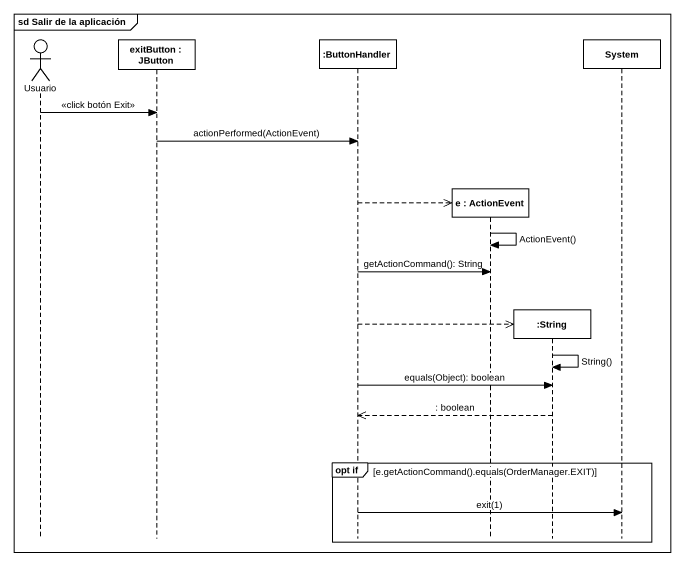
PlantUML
@startuml
mainframe sd Salir de la aplicación
hide footbox
actor Usuario
participant "exitButton : JButton" as exitButton
participant ":ButtonHandler" as ButtonHandler
participant "e : ActionEvent" as e
participant ":String" as String
participant System

Usuario -> exitButton : <<click botón Exit>>
exitButton -> ButtonHandler : actionPerformed(ActionEvent)
ButtonHandler -->> e **
e -> e : ActionEvent()
ButtonHandler -> e : getActionCommand(): String
ButtonHandler -->> String **
String -> String : String()
ButtonHandler -> String : equals(Object): boolean
String -->> ButtonHandler : : boolean
group opt if [e.getActionCommand().equals(OrderManager.EXIT)]
  ButtonHandler -> System : exit(1)
end
@enduml
